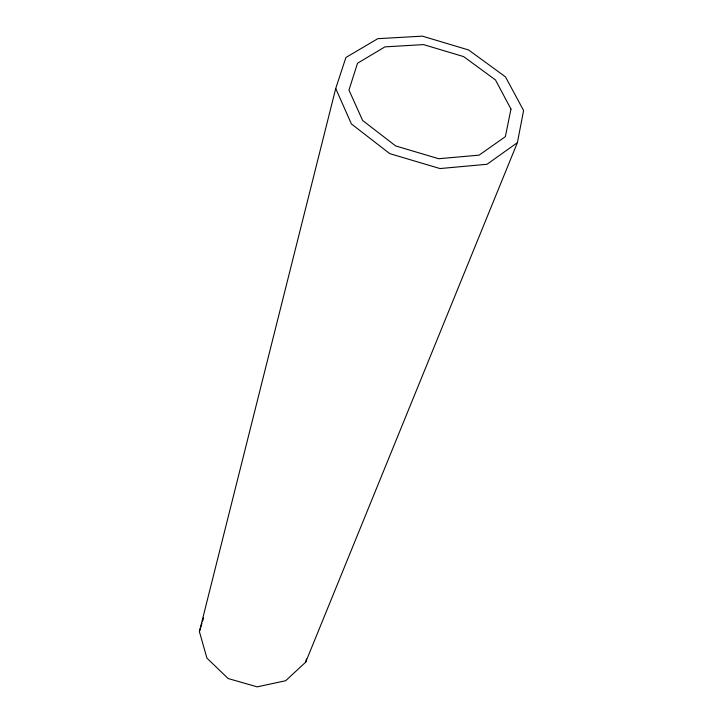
<?xml version="1.0" encoding="UTF-8"?>
<svg xmlns="http://www.w3.org/2000/svg" width="723" height="723" viewBox="0 0 723 723"><rect width="100%" height="100%" fill="white"/><g stroke="black" fill="none" stroke-linecap="round" stroke-linejoin="round"><path stroke-width="1.08" d="M517.388 142.648L523.597 110.529L505.467 76.864L468.64 49.986L422.413 36.15L377.813 38.681L345.91 57.479L335.716 88.513L199.403 631.631L206.959 658.156L228.152 678.535L257.153 686.85L285.666 680.732L305.693 662.169L517.388 142.648L487.031 164.275L439.991 168.558L389.769 153.638L351.405 123.94L335.716 88.513M305.693 662.169L306.489 658.969M199.403 631.631L201.988 623.226M202.63 621.12L203.597 617.966M510.962 109.046L505.368 136.674L479.087 155.147L438.68 158.726L395.644 145.929L362.648 120.497L348.965 90.068L357.514 63.244L384.943 46.878L423.533 44.6L463.615 56.593L495.454 79.919L510.962 109.046"/></g></svg>
